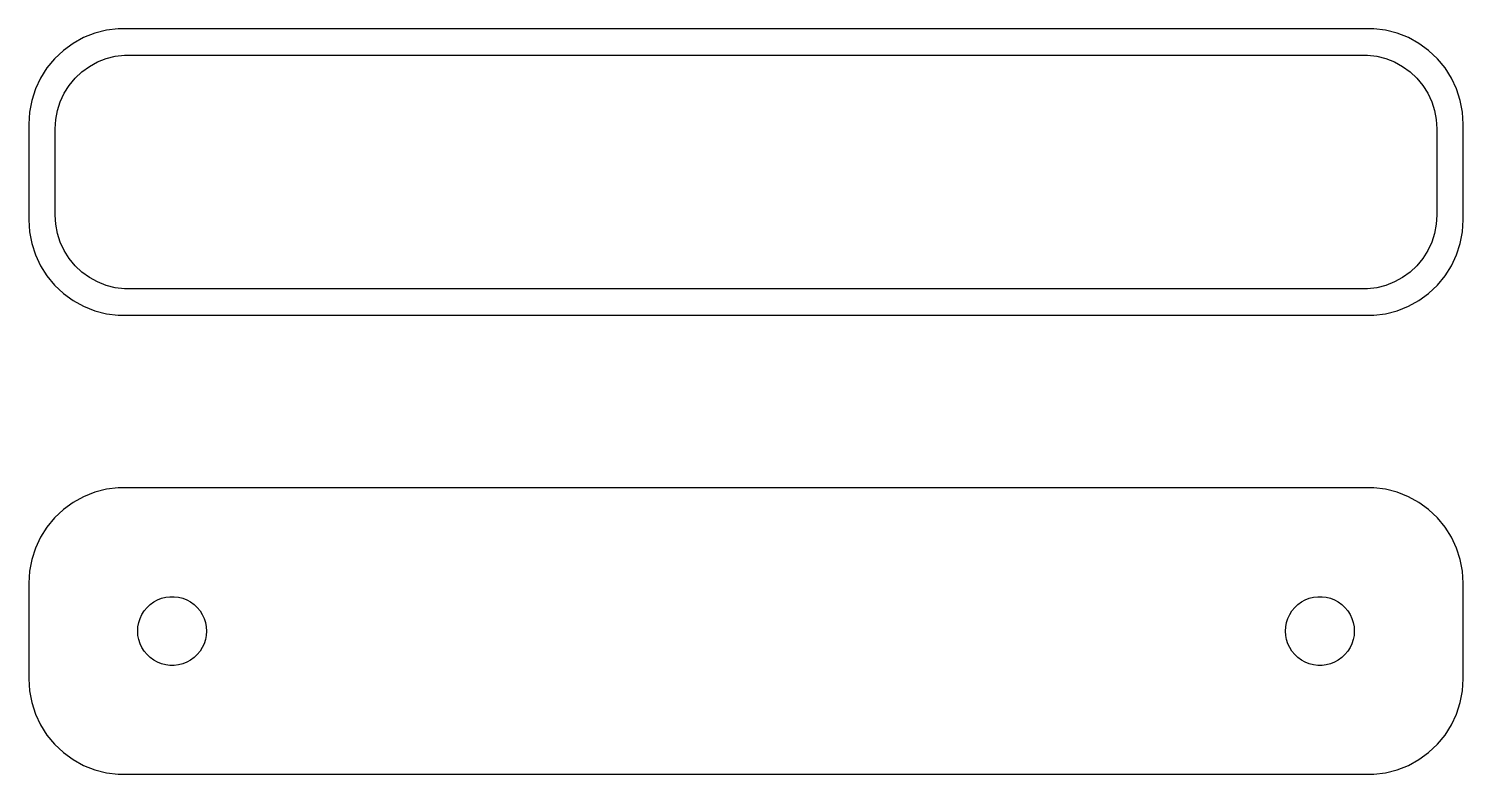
# Model space of a CAD drawing. Header units: metres. Extents: x -37.5 to 37.5, y 16.5 to 55.5.
import ezdxf

# ---------------------------------------------------------------- set-up
doc = ezdxf.new("R2010")
doc.units = ezdxf.units.M

msp = doc.modelspace()

# ---------------------------------------------------------------- linework, layer by layer
for p, q in [((-34.6289, 55.0241), (-35.1791, 54.7216)), ((-34.0451, 55.2553), (-34.6289, 55.0241)), ((-33.4369, 55.4114), (-34.0451, 55.2553)), ((-32.8139, 55.4901), (-33.4369, 55.4114)), ((32.8139, 55.4901), (-32.8139, 55.4901)), ((33.4369, 55.4114), (32.8139, 55.4901)), ((34.0451, 55.2553), (33.4369, 55.4114)), ((34.6289, 55.0241), (34.0451, 55.2553)), ((35.1791, 54.7216), (34.6289, 55.0241)), ((-35.6871, 54.3526), (-36.1448, 53.9227)), ((-35.1791, 54.7216), (-35.6871, 54.3526)), ((-33.4457, 53.9301), (-32.9751, 54.0509)), ((-32.9751, 54.0509), (-32.493, 54.1118)), ((-32.493, 54.1118), (32.493, 54.1118)), ((32.493, 54.1118), (32.9751, 54.0509)), ((32.9751, 54.0509), (33.4457, 53.9301)), ((35.6871, 54.3526), (35.1791, 54.7216)), ((36.1448, 53.9227), (35.6871, 54.3526)), ((-36.5451, 53.4389), (-36.8815, 52.9088)), ((-36.1448, 53.9227), (-36.5451, 53.4389)), ((-34.7165, 53.2315), (-34.3234, 53.5171)), ((-34.3234, 53.5171), (-33.8975, 53.7512)), ((-33.8975, 53.7512), (-33.4457, 53.9301)), ((33.4457, 53.9301), (33.8975, 53.7512)), ((33.8975, 53.7512), (34.3234, 53.5171)), ((34.3234, 53.5171), (34.7165, 53.2315)), ((36.5451, 53.4389), (36.1448, 53.9227)), ((36.8815, 52.9088), (36.5451, 53.4389)), ((-36.8815, 52.9088), (-37.1489, 52.3406)), ((-35.6408, 52.1141), (-35.3805, 52.5244)), ((-35.3805, 52.5244), (-35.0707, 52.8988)), ((-35.0707, 52.8988), (-34.7165, 53.2315)), ((34.7165, 53.2315), (35.0707, 52.8988)), ((35.0707, 52.8988), (35.3805, 52.5244)), ((35.3805, 52.5244), (35.6408, 52.1141)), ((37.1489, 52.3406), (36.8815, 52.9088)), ((-37.1489, 52.3406), (-37.3429, 51.7434)), ((-35.8477, 51.6744), (-35.6408, 52.1141)), ((35.6408, 52.1141), (35.8477, 51.6744)), ((37.3429, 51.7434), (37.1489, 52.3406)), ((-37.4606, 51.1267), (-37.5, 50.5)), ((-37.3429, 51.7434), (-37.4606, 51.1267)), ((-36.089, 50.735), (-35.9979, 51.2123)), ((-35.9979, 51.2123), (-35.8477, 51.6744)), ((35.8477, 51.6744), (35.9979, 51.2123)), ((35.9979, 51.2123), (36.089, 50.735)), ((37.4606, 51.1267), (37.3429, 51.7434)), ((37.5, 50.5), (37.4606, 51.1267)), ((-37.5, 50.5), (-37.5, 45.5)), ((-36.1195, 50.25), (-36.089, 50.735)), ((-36.1195, 45.75), (-36.1195, 50.25)), ((36.089, 50.735), (36.1195, 50.25)), ((36.1195, 50.25), (36.1195, 45.75)), ((37.5, 45.5), (37.5, 50.5)), ((-36.089, 45.265), (-36.1195, 45.75)), ((36.1195, 45.75), (36.089, 45.265)), ((-37.5, 45.5), (-37.4606, 44.8733)), ((-35.9979, 44.7877), (-36.089, 45.265)), ((36.089, 45.265), (35.9979, 44.7877)), ((37.4606, 44.8733), (37.5, 45.5)), ((-37.4606, 44.8733), (-37.3429, 44.2566)), ((-37.3429, 44.2566), (-37.1489, 43.6594)), ((-35.8477, 44.3256), (-35.9979, 44.7877)), ((-35.6408, 43.8859), (-35.8477, 44.3256)), ((35.8477, 44.3256), (35.6408, 43.8859)), ((35.9979, 44.7877), (35.8477, 44.3256)), ((37.1489, 43.6594), (37.3429, 44.2566)), ((37.3429, 44.2566), (37.4606, 44.8733)), ((-37.1489, 43.6594), (-36.8815, 43.0912)), ((-35.3805, 43.4756), (-35.6408, 43.8859)), ((35.6408, 43.8859), (35.3805, 43.4756)), ((36.8815, 43.0912), (37.1489, 43.6594)), ((-36.8815, 43.0912), (-36.5451, 42.5611)), ((-35.0707, 43.1012), (-35.3805, 43.4756)), ((-34.7165, 42.7685), (-35.0707, 43.1012)), ((-34.3234, 42.4829), (-34.7165, 42.7685)), ((34.7165, 42.7685), (34.3234, 42.4829)), ((35.0707, 43.1012), (34.7165, 42.7685)), ((35.3805, 43.4756), (35.0707, 43.1012)), ((36.5451, 42.5611), (36.8815, 43.0912)), ((-36.5451, 42.5611), (-36.1448, 42.0773)), ((-36.1448, 42.0773), (-35.6871, 41.6474)), ((-33.8975, 42.2488), (-34.3234, 42.4829)), ((-33.4457, 42.0699), (-33.8975, 42.2488)), ((-32.9751, 41.9491), (-33.4457, 42.0699)), ((33.4457, 42.0699), (32.9751, 41.9491)), ((33.8975, 42.2488), (33.4457, 42.0699)), ((34.3234, 42.4829), (33.8975, 42.2488)), ((35.6871, 41.6474), (36.1448, 42.0773)), ((36.1448, 42.0773), (36.5451, 42.5611)), ((-35.6871, 41.6474), (-35.1791, 41.2784)), ((-35.1791, 41.2784), (-34.6289, 40.9759)), ((-32.493, 41.8882), (-32.9751, 41.9491)), ((32.493, 41.8882), (-32.493, 41.8882)), ((32.9751, 41.9491), (32.493, 41.8882)), ((34.6289, 40.9759), (35.1791, 41.2784)), ((35.1791, 41.2784), (35.6871, 41.6474)), ((-34.6289, 40.9759), (-34.0451, 40.7447)), ((-34.0451, 40.7447), (-33.4369, 40.5886)), ((-33.4369, 40.5886), (-32.8139, 40.5099)), ((-32.8139, 40.5099), (32.8139, 40.5099)), ((32.8139, 40.5099), (33.4369, 40.5886)), ((33.4369, 40.5886), (34.0451, 40.7447)), ((34.0451, 40.7447), (34.6289, 40.9759)), ((-34.6289, 31.0241), (-35.1791, 30.7216)), ((-34.0451, 31.2553), (-34.6289, 31.0241)), ((-33.4369, 31.4114), (-34.0451, 31.2553)), ((-32.8139, 31.4901), (-33.4369, 31.4114)), ((32.8139, 31.4901), (-32.8139, 31.4901)), ((33.4369, 31.4114), (32.8139, 31.4901)), ((34.0451, 31.2553), (33.4369, 31.4114)), ((34.6289, 31.0241), (34.0451, 31.2553)), ((35.1791, 30.7216), (34.6289, 31.0241)), ((-35.6871, 30.3526), (-36.1448, 29.9227)), ((-35.1791, 30.7216), (-35.6871, 30.3526)), ((35.6871, 30.3526), (35.1791, 30.7216)), ((36.1448, 29.9227), (35.6871, 30.3526)), ((-36.5451, 29.4389), (-36.8815, 28.9088)), ((-36.1448, 29.9227), (-36.5451, 29.4389)), ((36.5451, 29.4389), (36.1448, 29.9227)), ((36.8815, 28.9088), (36.5451, 29.4389)), ((-36.8815, 28.9088), (-37.1489, 28.3406)), ((37.1489, 28.3406), (36.8815, 28.9088)), ((-37.1489, 28.3406), (-37.3429, 27.7434)), ((37.3429, 27.7434), (37.1489, 28.3406)), ((-37.4606, 27.1267), (-37.5, 26.5)), ((-37.3429, 27.7434), (-37.4606, 27.1267)), ((37.4606, 27.1267), (37.3429, 27.7434)), ((37.5, 26.5), (37.4606, 27.1267)), ((-37.5, 26.5), (-37.5, 21.5)), ((37.5, 21.5), (37.5, 26.5)), ((-31.1474, 25.3869), (-30.9645, 25.5198)), ((-30.9645, 25.5198), (-30.7664, 25.6287)), ((-30.7664, 25.6287), (-30.5562, 25.7119)), ((-30.5562, 25.7119), (-30.3373, 25.7681)), ((-30.3373, 25.7681), (-30.113, 25.7964)), ((-30.113, 25.7964), (-29.887, 25.7964)), ((-29.887, 25.7964), (-29.6627, 25.7681)), ((-29.6627, 25.7681), (-29.4438, 25.7119)), ((-29.4438, 25.7119), (-29.2336, 25.6287)), ((-29.2336, 25.6287), (-29.0355, 25.5198)), ((-29.0355, 25.5198), (-28.8526, 25.3869)), ((28.8526, 25.3869), (29.0355, 25.5198)), ((29.0355, 25.5198), (29.2336, 25.6287)), ((29.2336, 25.6287), (29.4438, 25.7119)), ((29.4438, 25.7119), (29.6627, 25.7681)), ((29.6627, 25.7681), (29.887, 25.7964)), ((29.887, 25.7964), (30.113, 25.7964)), ((30.113, 25.7964), (30.3373, 25.7681)), ((30.3373, 25.7681), (30.5562, 25.7119)), ((30.5562, 25.7119), (30.7664, 25.6287)), ((30.7664, 25.6287), (30.9645, 25.5198)), ((30.9645, 25.5198), (31.1474, 25.3869)), ((-31.6736, 24.6626), (-31.5773, 24.8671)), ((-31.5773, 24.8671), (-31.4562, 25.058)), ((-31.4562, 25.058), (-31.3121, 25.2322)), ((-31.3121, 25.2322), (-31.1474, 25.3869)), ((-28.8526, 25.3869), (-28.6879, 25.2322)), ((-28.6879, 25.2322), (-28.5438, 25.058)), ((-28.5438, 25.058), (-28.4226, 24.8671)), ((-28.4226, 24.8671), (-28.3264, 24.6626)), ((28.3264, 24.6626), (28.4226, 24.8671)), ((28.4226, 24.8671), (28.5438, 25.058)), ((28.5438, 25.058), (28.6879, 25.2322)), ((28.6879, 25.2322), (28.8526, 25.3869)), ((31.1474, 25.3869), (31.3121, 25.2322)), ((31.3121, 25.2322), (31.4562, 25.058)), ((31.4562, 25.058), (31.5773, 24.8671)), ((31.5773, 24.8671), (31.6736, 24.6626)), ((-31.8, 24), (-31.7858, 24.2256)), ((-31.7858, 23.7744), (-31.8, 24)), ((-31.7858, 24.2256), (-31.7434, 24.4476)), ((-31.7434, 24.4476), (-31.6736, 24.6626)), ((-28.3264, 24.6626), (-28.2565, 24.4476)), ((-28.2565, 24.4476), (-28.2142, 24.2256)), ((-28.2142, 24.2256), (-28.2, 24)), ((-28.2, 24), (-28.2142, 23.7744)), ((28.2, 24), (28.2142, 24.2256)), ((28.2142, 23.7744), (28.2, 24)), ((28.2142, 24.2256), (28.2565, 24.4476)), ((28.2565, 24.4476), (28.3264, 24.6626)), ((31.6736, 24.6626), (31.7434, 24.4476)), ((31.7434, 24.4476), (31.7858, 24.2256)), ((31.7858, 24.2256), (31.8, 24)), ((31.8, 24), (31.7858, 23.7744)), ((-31.7434, 23.5524), (-31.7858, 23.7744)), ((-31.6736, 23.3374), (-31.7434, 23.5524)), ((-31.5773, 23.1329), (-31.6736, 23.3374)), ((-28.3264, 23.3374), (-28.4226, 23.1329)), ((-28.2565, 23.5524), (-28.3264, 23.3374)), ((-28.2142, 23.7744), (-28.2565, 23.5524)), ((28.2565, 23.5524), (28.2142, 23.7744)), ((28.3264, 23.3374), (28.2565, 23.5524)), ((28.4226, 23.1329), (28.3264, 23.3374)), ((31.6736, 23.3374), (31.5773, 23.1329)), ((31.7434, 23.5524), (31.6736, 23.3374)), ((31.7858, 23.7744), (31.7434, 23.5524)), ((-31.4562, 22.942), (-31.5773, 23.1329)), ((-31.3121, 22.7678), (-31.4562, 22.942)), ((-31.1474, 22.6131), (-31.3121, 22.7678)), ((-30.9645, 22.4802), (-31.1474, 22.6131)), ((-28.8526, 22.6131), (-29.0355, 22.4802)), ((-28.6879, 22.7678), (-28.8526, 22.6131)), ((-28.5438, 22.942), (-28.6879, 22.7678)), ((-28.4226, 23.1329), (-28.5438, 22.942)), ((28.5438, 22.942), (28.4226, 23.1329)), ((28.6879, 22.7678), (28.5438, 22.942)), ((28.8526, 22.6131), (28.6879, 22.7678)), ((29.0355, 22.4802), (28.8526, 22.6131)), ((31.1474, 22.6131), (30.9645, 22.4802)), ((31.3121, 22.7678), (31.1474, 22.6131)), ((31.4562, 22.942), (31.3121, 22.7678)), ((31.5773, 23.1329), (31.4562, 22.942)), ((-30.7664, 22.3713), (-30.9645, 22.4802)), ((-30.5562, 22.2881), (-30.7664, 22.3713)), ((-30.3373, 22.2319), (-30.5562, 22.2881)), ((-30.113, 22.2036), (-30.3373, 22.2319)), ((-29.887, 22.2036), (-30.113, 22.2036)), ((-29.6627, 22.2319), (-29.887, 22.2036)), ((-29.4438, 22.2881), (-29.6627, 22.2319)), ((-29.2336, 22.3713), (-29.4438, 22.2881)), ((-29.0355, 22.4802), (-29.2336, 22.3713)), ((29.2336, 22.3713), (29.0355, 22.4802)), ((29.4438, 22.2881), (29.2336, 22.3713)), ((29.6627, 22.2319), (29.4438, 22.2881)), ((29.887, 22.2036), (29.6627, 22.2319)), ((30.113, 22.2036), (29.887, 22.2036)), ((30.3373, 22.2319), (30.113, 22.2036)), ((30.5562, 22.2881), (30.3373, 22.2319)), ((30.7664, 22.3713), (30.5562, 22.2881)), ((30.9645, 22.4802), (30.7664, 22.3713)), ((-37.5, 21.5), (-37.4606, 20.8733)), ((37.4606, 20.8733), (37.5, 21.5)), ((-37.4606, 20.8733), (-37.3429, 20.2566)), ((-37.3429, 20.2566), (-37.1489, 19.6594)), ((37.1489, 19.6594), (37.3429, 20.2566)), ((37.3429, 20.2566), (37.4606, 20.8733)), ((-37.1489, 19.6594), (-36.8815, 19.0912)), ((36.8815, 19.0912), (37.1489, 19.6594)), ((-36.8815, 19.0912), (-36.5451, 18.5611)), ((36.5451, 18.5611), (36.8815, 19.0912)), ((-36.5451, 18.5611), (-36.1448, 18.0773)), ((-36.1448, 18.0773), (-35.6871, 17.6474)), ((35.6871, 17.6474), (36.1448, 18.0773)), ((36.1448, 18.0773), (36.5451, 18.5611)), ((-35.6871, 17.6474), (-35.1791, 17.2784)), ((-35.1791, 17.2784), (-34.6289, 16.9759)), ((34.6289, 16.9759), (35.1791, 17.2784)), ((35.1791, 17.2784), (35.6871, 17.6474)), ((-34.6289, 16.9759), (-34.0451, 16.7447)), ((-34.0451, 16.7447), (-33.4369, 16.5886)), ((-33.4369, 16.5886), (-32.8139, 16.5099)), ((-32.8139, 16.5099), (32.8139, 16.5099)), ((32.8139, 16.5099), (33.4369, 16.5886)), ((33.4369, 16.5886), (34.0451, 16.7447)), ((34.0451, 16.7447), (34.6289, 16.9759))]:
    msp.add_line(p, q)

doc.saveas('drawing.dxf')
